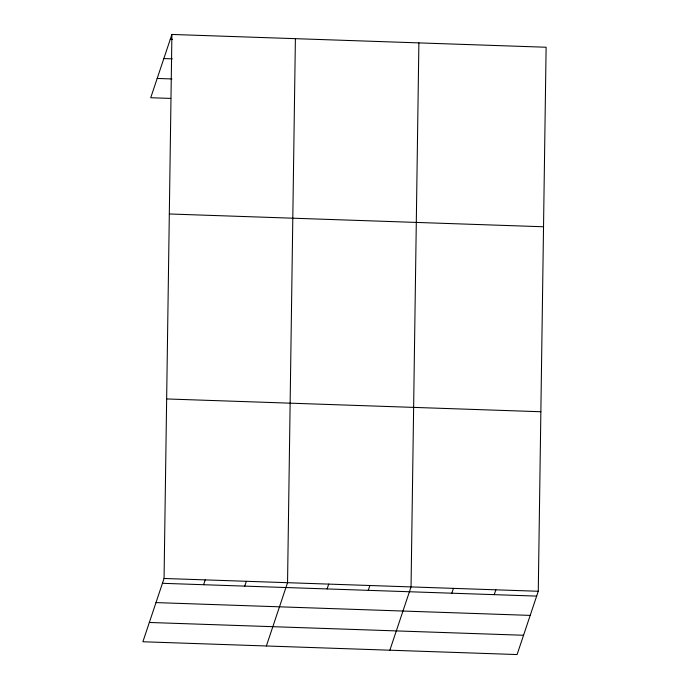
<?xml version="1.0" encoding="UTF-8"?>
<svg xmlns="http://www.w3.org/2000/svg" width="689" height="689" viewBox="0 0 689 689"><rect width="100%" height="100%" fill="white"/><g stroke="black" fill="none" stroke-linecap="round" stroke-linejoin="round"><path stroke-width="1.03" d="M164.06 578.476L171.905 34.45L546.119 47.24L538.273 591.265L517.094 654.55L142.881 641.76L164.06 578.476L538.273 591.265M295.392 38.67L287.546 582.696L266.376 645.981M418.886 42.89L411.04 586.916L389.862 650.201M171.905 34.45L150.727 97.735L170.777 98.424M203.608 584.72L205.219 579.88M244.767 586.124L246.386 581.292M327.094 588.94L328.713 584.1M368.262 590.344L369.881 585.512M451.838 593.203L453.448 588.363M494.246 594.65L495.865 589.818M170.286 39.282L172.396 39.359M163.827 58.574L172.276 58.858M157.178 78.443L171.957 78.951M169.313 213.978L543.526 226.767M166.643 398.948L540.865 411.738M162.44 583.307L536.653 596.097M155.99 602.599L530.203 615.389M149.341 622.468L523.554 635.258"/></g></svg>
